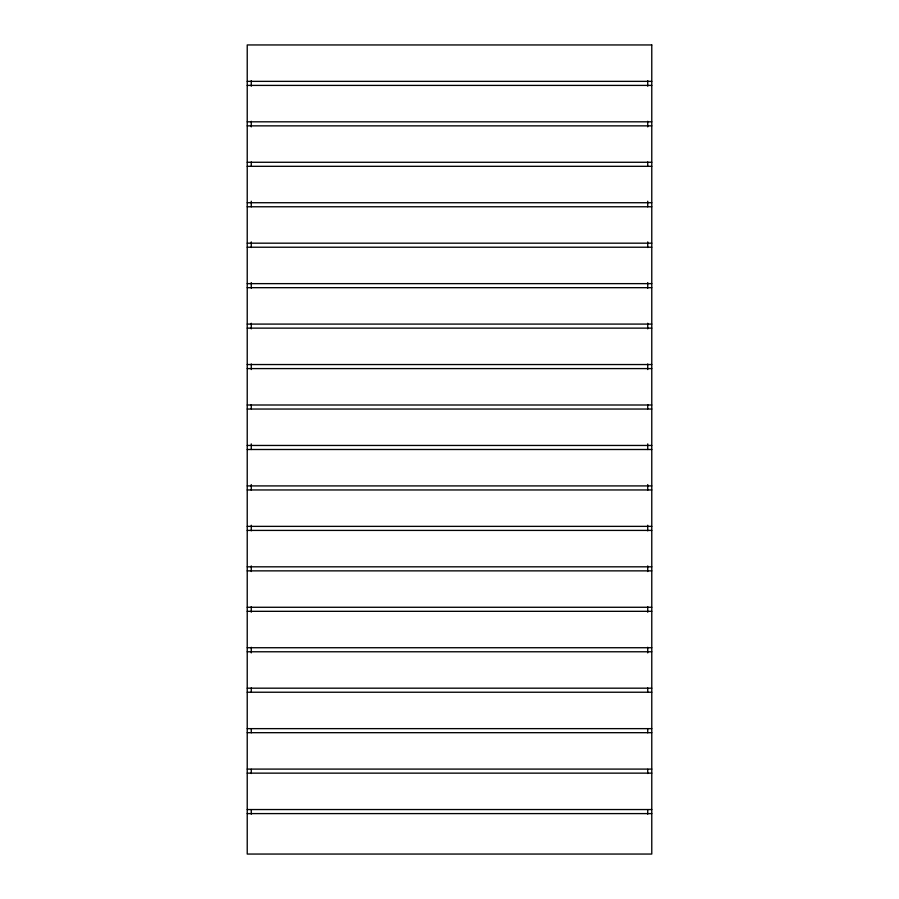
<?xml version="1.0" encoding="UTF-8"?>
<svg xmlns="http://www.w3.org/2000/svg" width="899" height="899" viewBox="0 0 899 899"><rect width="100%" height="100%" fill="white"/><g stroke="black" fill="none" stroke-linecap="round" stroke-linejoin="round"><path stroke-width="1.35" d="M247.225 81.36L651.775 81.36M247.225 85.405L651.775 85.405M247.225 121.815L651.775 121.815M247.225 125.86L651.775 125.86M247.225 162.27L651.775 162.27M247.225 166.315L651.775 166.315M247.225 202.725L651.775 202.725M247.225 206.77L651.775 206.77M247.225 243.18L651.775 243.18M247.225 247.225L651.775 247.225M247.225 283.635L651.775 283.635M247.225 287.68L651.775 287.68M247.225 324.089L651.775 324.089M247.225 328.135L651.775 328.135M247.225 364.544L651.775 364.544M247.225 368.59L651.775 368.59M247.225 405L651.775 405M247.225 409.045L651.775 409.045M247.225 445.454L651.775 445.454M247.225 449.5L651.775 449.5M247.225 485.909L651.775 485.909M247.225 489.955L651.775 489.955M247.225 526.365L651.775 526.365M247.225 530.41L651.775 530.41M247.225 566.819L651.775 566.819M247.225 570.865L651.775 570.865M247.225 607.274L651.775 607.274M247.225 611.32L651.775 611.32M247.225 647.73L651.775 647.73M247.225 651.775L651.775 651.775M247.225 688.184L651.775 688.184M247.225 692.23L651.775 692.23M247.225 728.639L651.775 728.639M247.225 732.685L651.775 732.685M247.225 769.095L651.775 769.095M247.225 773.14L651.775 773.14M247.225 809.549L651.775 809.549M247.225 813.595L651.775 813.595M647.73 80.607L647.73 86.214M647.73 121.286L647.73 126.894M647.73 161.955L647.73 166.169M647.73 201.23L647.73 206.849M647.73 241.91L647.73 247.517M647.73 282.589L647.73 288.197M647.73 323.258L647.73 328.877M647.73 363.938L647.73 369.545M647.73 404.617L647.73 408.82M647.73 443.892L647.73 449.5M647.73 484.561L647.73 490.18M647.73 525.241L647.73 530.848M647.73 565.921L647.73 571.528M647.73 606.6L647.73 612.208M647.73 647.269L647.73 652.888M647.73 687.949L647.73 692.151M647.73 728.628L647.73 732.831M647.73 769.297L647.73 773.511M647.73 809.977L647.73 814.191M251.27 80.607L251.27 86.214M251.27 121.286L251.27 126.894M251.27 161.955L251.27 166.169M251.27 201.23L251.27 206.849M251.27 241.91L251.27 247.517M251.27 282.589L251.27 288.197M251.27 323.258L251.27 328.877M251.27 363.938L251.27 369.545M251.27 404.617L251.27 408.82M251.27 443.892L251.27 449.5M251.27 484.561L251.27 490.18M251.27 525.241L251.27 530.848M251.27 565.921L251.27 571.528M251.27 606.6L251.27 612.208M251.27 647.269L251.27 652.888M251.27 687.949L251.27 692.151M251.27 728.628L251.27 732.831M251.27 769.297L251.27 773.511M251.27 809.977L251.27 814.191M651.775 44.95L247.225 44.95L247.225 854.05L651.775 854.05L651.775 44.95"/></g></svg>
